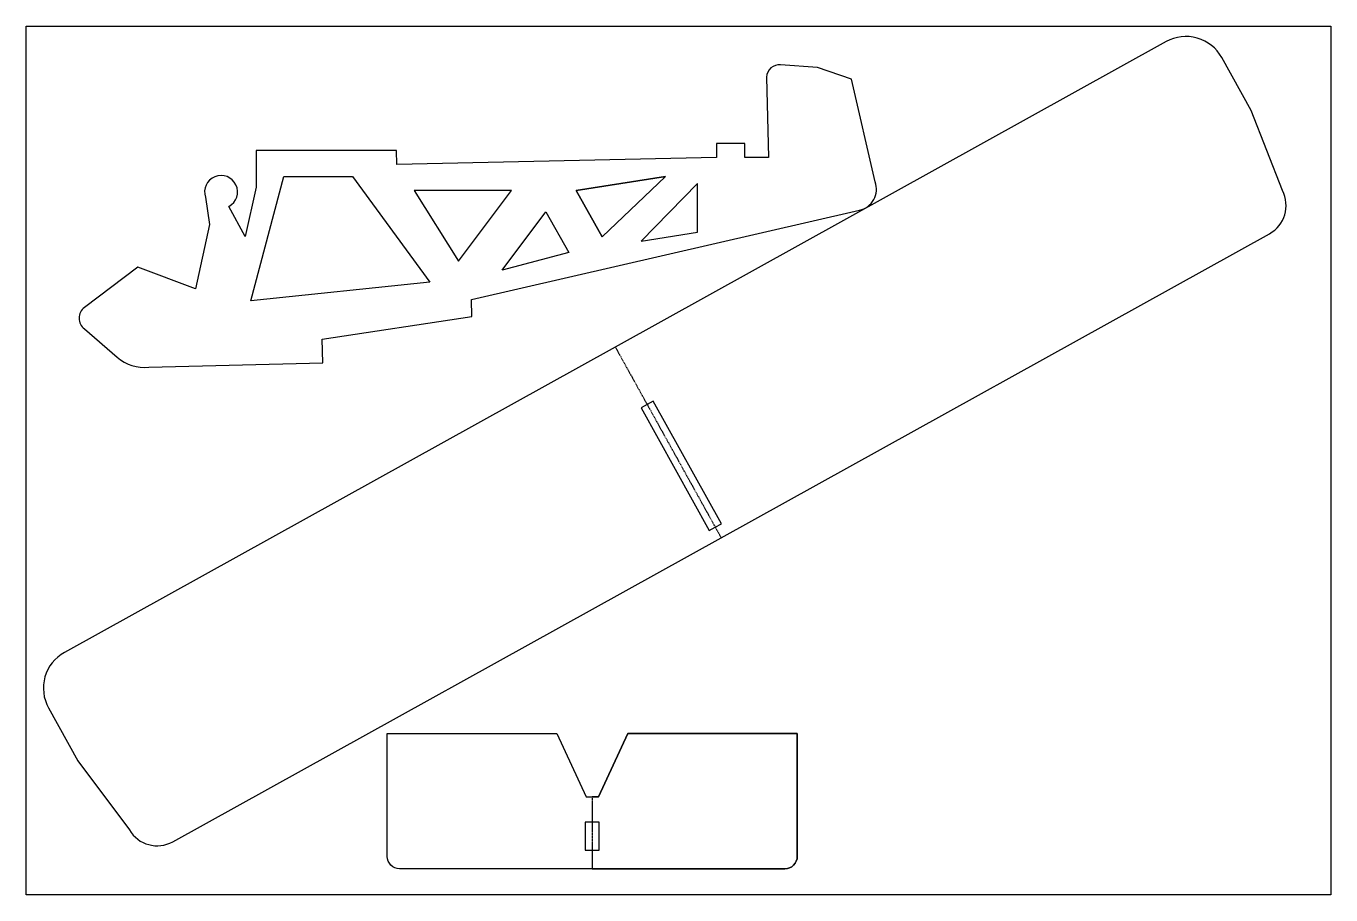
# Model space of a CAD drawing. Header units: millimetres. Extents: x -124 to 340, y -245 to 64.
import ezdxf

# ---------------------------------------------------------------- set-up
doc = ezdxf.new("R2010")
doc.units = ezdxf.units.MM
doc.linetypes.add('CHAIN', pattern=[0.3543, 0.2362, -0.0295, 0.0591, -0.0295])
doc.linetypes.add('DASHED', pattern=[0.2067, 0.1654, -0.0413])

msp = doc.modelspace()

# ---------------------------------------------------------------- linework, layer by layer
at = {"color": 181, "linetype": 'DASHED', "lineweight": 25, "true_color": 0xa666ff}
for p, q in [((-124.32, 64.21), (339.97, 64.21)), ((-124.32, -245.12), (-124.32, 64.21)), ((339.97, 64.21), (339.97, -245.12)), ((339.97, -245.12), (-124.32, -245.12))]:
    msp.add_line(p, q, dxfattribs=at)
at = {"color": 181, "linetype": 'CHAIN', "lineweight": 25, "true_color": 0xa666ff}
for p, q in [((85.33, -50.05), (123, -117.95)), ((77.15, -210.17), (77.15, -235.82))]:
    msp.add_line(p, q, dxfattribs=at)
for points in [[(85.33, -50.05), (-110.67, -158.79, 0.414214), (-116.33, -178.57), (-105.89, -197.4), (-87.54, -221.96, 0.407871), (-72.12, -226.19), (123, -117.95), (318.12, -9.7, 0.407871), (322.69, 5.63), (311.56, 34.2), (301.11, 53.02, 0.414214), (281.33, 58.69)], [(-103.57, -43.57), (-91.89, -53.7, 0.207418), (-80.65, -57.24), (-18.77, -55.67), (-18.98, -47.28), (34.34, -39.23), (34.18, -33.19), (172.25, -1.37, 0.445552), (177.85, 8.73), (169.4, 45.35), (157.32, 49.5), (144.16, 50.45, 0.414245), (139.1, 46.07), (139.83, 17.42), (131.39, 17.42), (131.39, 22.42), (121.39, 22.42), (121.39, 17.42), (7.64, 14.92), (7.51, 19.92), (-42.49, 19.92), (-42.49, 6.81), (-46.31, -10.75), (-52.15, 0, 2.144737), (-60.51, 3.29), (-59.03, -6.44), (-64.02, -29.35), (-84.52, -21.6), (-103.57, -35.99, 0.497677)], [(4.22, -187.64), (64.52, -187.64), (74.97, -210.17), (77.15, -210.17), (79.33, -210.17), (89.78, -187.64), (150.08, -187.64), (150.08, -231.44, -0.414214), (145.7, -235.82), (77.15, -235.82), (8.6, -235.82, -0.414214), (4.22, -231.44)]]:
    msp.add_lwpolyline(points, format="xyb", close=True)
for points in [[(123, -117.95), (318.12, -9.7, 0.407871), (322.69, 5.63), (311.56, 34.2), (301.11, 53.02, 0.414214), (281.33, 58.69), (85.33, -50.05)], [(85.33, -50.05), (-110.67, -158.79, 0.414214), (-116.33, -178.57), (-105.89, -197.4), (-87.54, -221.96, 0.407871), (-72.12, -226.19), (123, -117.95)], [(77.15, -235.82), (8.6, -235.82, -0.414214), (4.22, -231.44), (4.22, -187.64), (64.52, -187.64), (74.97, -210.17), (77.15, -210.17)], [(77.15, -235.82), (145.7, -235.82, 0.414214), (150.08, -231.44), (150.08, -187.64), (89.78, -187.64), (79.33, -210.17), (77.15, -210.17)]]:
    msp.add_lwpolyline(points, format="xyb")
for points in [[(-44.4, -33.63), (-32.61, 10.61), (-8.19, 10.61), (19.38, -26.94)], [(80.69, -10.88), (71.39, 5.63), (103.22, 10.61)], [(71.39, 5.63), (80.69, -10.88), (103.22, 10.61)], [(13.73, 5.63), (29.52, -19.5), (48.42, 5.63)], [(94.49, -12.33), (114.54, -9.2), (114.54, 8.12)], [(45.05, -22.68), (60.63, -1.98), (68.77, -16.42)], [(96.68, -70.5), (94.49, -71.71), (118.75, -115.43), (120.93, -114.22), (123.12, -113.01), (98.86, -69.29)], [(77.15, -219.17), (74.65, -219.17), (74.65, -229.17), (77.15, -229.17), (79.65, -229.17), (79.65, -219.17)]]:
    msp.add_lwpolyline(points, close=True)

doc.saveas('drawing.dxf')
